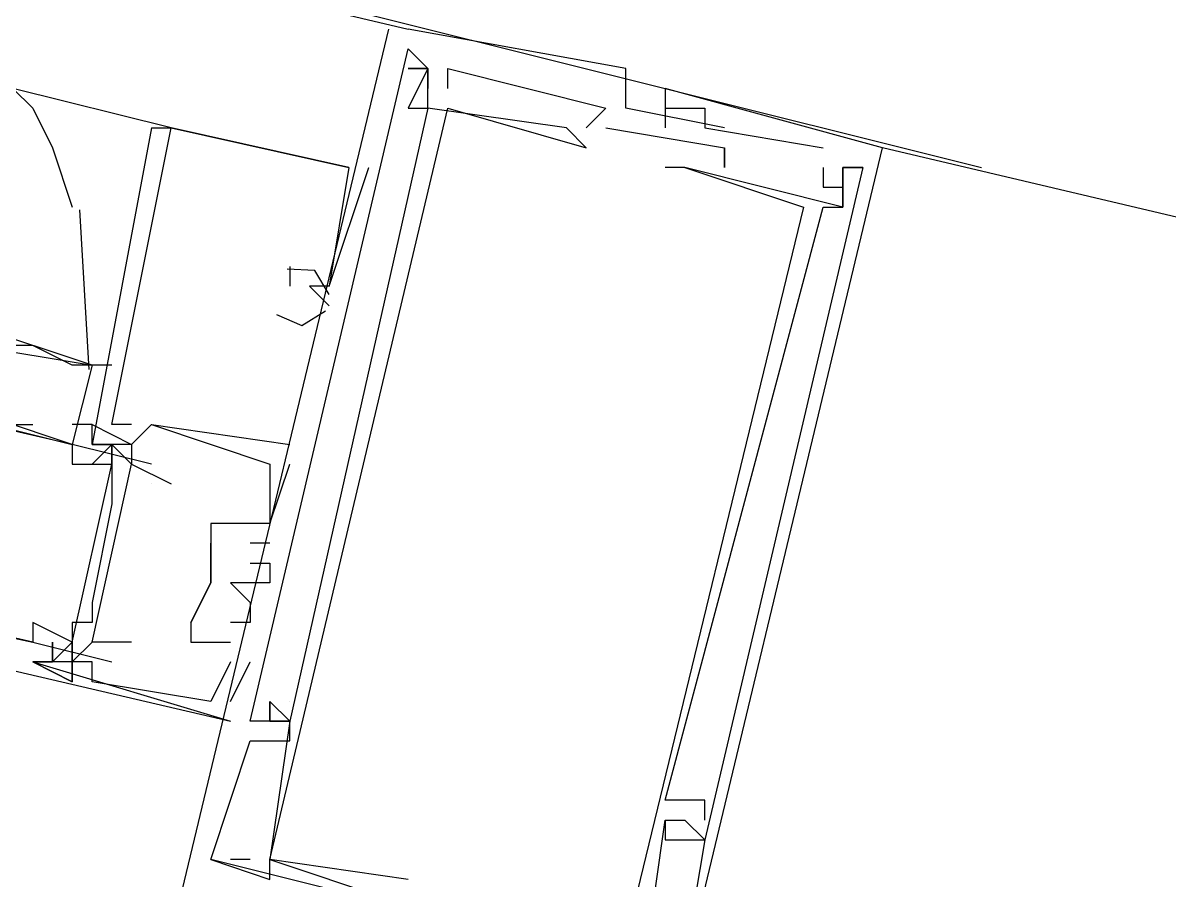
# Model space of a CAD drawing. Header units: feet. Extents: x -84 to 198, y -22 to 181.
# Drawn here: x 100.94 to 101.713, y 26.911 to 27.489 of the extents above; entities that cross this region are included whole.
import ezdxf

# ---------------------------------------------------------------- set-up
doc = ezdxf.new("R2010")
doc.units = ezdxf.units.FT
doc.layers.add('A-LINEA', color=7, linetype='CONTINUOUS')

msp = doc.modelspace()

# ---------------------------------------------------------------- linework, layer by layer
at = {"layer": 'A-LINEA'}
for p, q in [((94.3467, 29.1111), (101.2, 27.4844)), ((101.1067, 27.5111), (101.5867, 27.3911)), ((101.1867, 27.4844), (101.0267, 26.8178)), ((101.1867, 27.4844), (101.0267, 26.8178)), ((101.1867, 27.4844), (101.0267, 26.8178)), ((101.1867, 27.4844), (101.1867, 27.4844)), ((101.1867, 27.4844), (101.1867, 27.4844)), ((101.1867, 27.4844), (101.1867, 27.4844)), ((101.2, 27.4844), (101.2, 27.4844)), ((101.2, 27.4844), (101.2, 27.4844)), ((101.2, 27.4844), (101.2, 27.4844)), ((101.2, 27.4711), (101.2, 27.4711)), ((101.2, 27.4711), (101.2, 27.4711)), ((101.2, 27.4711), (101.2, 27.4711)), ((101.2, 27.4578), (101.2, 27.4578)), ((101.2, 27.4578), (101.2, 27.4578)), ((101.2, 27.4578), (101.2, 27.4578)), ((101.2133, 27.4578), (101.2133, 27.4578)), ((101.2133, 27.4578), (101.2133, 27.4578)), ((101.2133, 27.4578), (101.2133, 27.4578)), ((101.2133, 27.4578), (101.2133, 27.4578)), ((101.2133, 27.4578), (101.2133, 27.4578)), ((101.2133, 27.4578), (101.2133, 27.4578)), ((101.2133, 27.4578), (101.2133, 27.4578)), ((101.2133, 27.4578), (101.2133, 27.4578)), ((101.2133, 27.4578), (101.2133, 27.4578)), ((101.2267, 27.4578), (101.2267, 27.4578)), ((101.2267, 27.4578), (101.2267, 27.4578)), ((101.2267, 27.4578), (101.2267, 27.4578)), ((101.3467, 27.4578), (101.3467, 27.4578)), ((101.3467, 27.4578), (101.3467, 27.4578)), ((101.3467, 27.4578), (101.3467, 27.4578)), ((101.04, 27.4178), (100.9333, 27.4444)), ((101.2133, 27.4444), (101.2133, 27.4444)), ((101.2133, 27.4444), (101.2133, 27.4444)), ((101.2133, 27.4444), (101.2133, 27.4444)), ((101.2267, 27.4444), (101.2267, 27.4444)), ((101.2267, 27.4444), (101.2267, 27.4444)), ((101.2267, 27.4444), (101.2267, 27.4444)), ((101.3733, 27.4444), (101.3733, 27.4444)), ((101.3733, 27.4444), (101.3733, 27.4444)), ((101.3733, 27.4444), (101.3733, 27.4444)), ((100.9467, 27.4311), (100.9467, 27.4311)), ((101.2, 27.4311), (101.2, 27.4311)), ((101.2, 27.4311), (101.2, 27.4311)), ((101.2, 27.4311), (101.2, 27.4311)), ((101.2133, 27.4311), (101.2133, 27.4311)), ((101.2133, 27.4311), (101.2133, 27.4311)), ((101.2133, 27.4311), (101.2133, 27.4311)), ((101.2133, 27.4311), (101.2133, 27.4311)), ((101.2133, 27.4311), (101.2133, 27.4311)), ((101.2133, 27.4311), (101.2133, 27.4311)), ((101.2267, 27.4311), (101.2267, 27.4311)), ((101.2267, 27.4311), (101.2267, 27.4311)), ((101.2267, 27.4311), (101.2267, 27.4311)), ((101.3333, 27.4311), (101.3333, 27.4311)), ((101.3333, 27.4311), (101.3333, 27.4311)), ((101.3333, 27.4311), (101.3333, 27.4311)), ((101.3467, 27.4311), (101.3467, 27.4311)), ((101.3467, 27.4311), (101.3467, 27.4311)), ((101.3467, 27.4311), (101.3467, 27.4311)), ((101.3733, 27.4311), (101.3733, 27.4311)), ((101.3733, 27.4311), (101.3733, 27.4311)), ((101.3733, 27.4311), (101.3733, 27.4311)), ((101.3733, 27.4311), (101.3733, 27.4311)), ((101.3733, 27.4311), (101.3733, 27.4311)), ((101.3733, 27.4311), (101.3733, 27.4311)), ((101.4, 27.4311), (101.4, 27.4311)), ((101.4, 27.4311), (101.4, 27.4311)), ((101.4, 27.4311), (101.4, 27.4311)), ((101.0267, 27.4178), (101.04, 27.4178)), ((101.0267, 27.4178), (101.0267, 27.4178)), ((101.0267, 27.4178), (101.04, 27.4178)), ((101.0267, 27.4178), (101.0267, 27.4178)), ((101.0267, 27.4178), (101.04, 27.4178)), ((101.0267, 27.4178), (101.0267, 27.4178)), ((101.16, 27.3911), (101.04, 27.4178)), ((101.04, 27.4178), (101.04, 27.4178)), ((101.04, 27.4178), (101.04, 27.4178)), ((101.16, 27.3911), (101.04, 27.4178)), ((101.04, 27.4178), (101.04, 27.4178)), ((101.04, 27.4178), (101.04, 27.4178)), ((101.16, 27.3911), (101.04, 27.4178)), ((101.04, 27.4178), (101.04, 27.4178)), ((101.04, 27.4178), (101.04, 27.4178)), ((101.3067, 27.4178), (101.3067, 27.4178)), ((101.3067, 27.4178), (101.3067, 27.4178)), ((101.3067, 27.4178), (101.3067, 27.4178)), ((101.32, 27.4178), (101.32, 27.4178)), ((101.32, 27.4178), (101.32, 27.4178)), ((101.32, 27.4178), (101.32, 27.4178)), ((101.3333, 27.4178), (101.3333, 27.4178)), ((101.3333, 27.4178), (101.3333, 27.4178)), ((101.3333, 27.4178), (101.3333, 27.4178)), ((101.3733, 27.4178), (101.3733, 27.4178)), ((101.3733, 27.4178), (101.3733, 27.4178)), ((101.3733, 27.4178), (101.3733, 27.4178)), ((101.4, 27.4178), (101.4, 27.4178)), ((101.4, 27.4178), (101.4, 27.4178)), ((101.4, 27.4178), (101.4, 27.4178)), ((101.4133, 27.4178), (101.4133, 27.4178)), ((101.4133, 27.4178), (101.4133, 27.4178)), ((101.4133, 27.4178), (101.4133, 27.4178)), ((101.32, 27.4044), (101.32, 27.4044)), ((101.32, 27.4044), (101.32, 27.4044)), ((101.32, 27.4044), (101.32, 27.4044)), ((101.4133, 27.4044), (101.4133, 27.4044)), ((101.4133, 27.4044), (101.4133, 27.4044)), ((101.4133, 27.4044), (101.4133, 27.4044)), ((101.4133, 27.4044), (101.4133, 27.4044)), ((101.4133, 27.4044), (101.4133, 27.4044)), ((101.4133, 27.4044), (101.4133, 27.4044)), ((101.48, 27.4044), (101.48, 27.4044)), ((101.48, 27.4044), (101.48, 27.4044)), ((101.48, 27.4044), (101.48, 27.4044)), ((104.7467, 26.6444), (101.52, 27.4044)), ((101.52, 27.4044), (101.52, 27.4044)), ((101.52, 27.4044), (101.52, 27.4044)), ((101.52, 27.4044), (101.52, 27.4044)), ((101.1467, 27.3111), (101.1733, 27.3911)), ((101.1467, 27.3111), (101.1733, 27.3911)), ((101.1467, 27.3111), (101.1733, 27.3911)), ((101.16, 27.3911), (101.16, 27.3911)), ((101.16, 27.3911), (101.16, 27.3911)), ((101.16, 27.3911), (101.16, 27.3911)), ((101.16, 27.3911), (101.16, 27.3911)), ((101.16, 27.3911), (101.16, 27.3911)), ((101.16, 27.3911), (101.16, 27.3911)), ((101.1733, 27.3911), (101.1733, 27.3911)), ((101.1733, 27.3911), (101.1733, 27.3911)), ((101.1733, 27.3911), (101.1733, 27.3911)), ((101.3733, 27.3911), (101.3733, 27.3911)), ((101.3733, 27.3911), (101.3733, 27.3911)), ((101.3733, 27.3911), (101.3733, 27.3911)), ((101.3867, 27.3911), (101.3867, 27.3911)), ((101.3867, 27.3911), (101.3867, 27.3911)), ((101.3867, 27.3911), (101.3867, 27.3911)), ((101.3867, 27.3911), (101.3867, 27.3911)), ((101.3867, 27.3911), (101.3867, 27.3911)), ((101.3867, 27.3911), (101.3867, 27.3911)), ((101.4133, 27.3911), (101.4133, 27.3911)), ((101.4133, 27.3911), (101.4133, 27.3911)), ((101.4133, 27.3911), (101.4133, 27.3911)), ((101.48, 27.3911), (101.48, 27.3911)), ((101.48, 27.3911), (101.48, 27.3911)), ((101.48, 27.3911), (101.48, 27.3911)), ((101.4933, 27.3911), (101.4933, 27.3911)), ((101.4933, 27.3911), (101.4933, 27.3911)), ((101.4933, 27.3911), (101.4933, 27.3911)), ((101.4933, 27.3911), (101.4933, 27.3911)), ((101.4933, 27.3911), (101.4933, 27.3911)), ((101.4933, 27.3911), (101.4933, 27.3911)), ((101.4933, 27.3911), (101.4933, 27.3911)), ((101.4933, 27.3911), (101.4933, 27.3911)), ((101.4933, 27.3911), (101.4933, 27.3911)), ((101.5067, 27.3911), (101.5067, 27.3911)), ((101.5067, 27.3911), (101.5067, 27.3911)), ((101.5067, 27.3911), (101.5067, 27.3911)), ((101.48, 27.3778), (101.48, 27.3778)), ((101.48, 27.3778), (101.48, 27.3778)), ((101.48, 27.3778), (101.48, 27.3778)), ((101.4933, 27.3778), (101.4933, 27.3778)), ((101.4933, 27.3778), (101.4933, 27.3778)), ((101.4933, 27.3778), (101.4933, 27.3778)), ((100.9846, 27.255), (100.9784, 27.3626)), ((101.4667, 27.3644), (101.4667, 27.3644)), ((101.4667, 27.3644), (101.4667, 27.3644)), ((101.4667, 27.3644), (101.4667, 27.3644)), ((101.48, 27.3644), (101.48, 27.3644)), ((101.48, 27.3644), (101.48, 27.3644)), ((101.48, 27.3644), (101.48, 27.3644)), ((101.4933, 27.3644), (101.4933, 27.3644)), ((101.4933, 27.3644), (101.4933, 27.3644)), ((101.4933, 27.3644), (101.4933, 27.3644)), ((101.4933, 27.3644), (101.4933, 27.3644)), ((101.4933, 27.3644), (101.4933, 27.3644)), ((101.4933, 27.3644), (101.4933, 27.3644)), ((101.12, 27.3244), (101.12, 27.3244)), ((101.12, 27.3244), (101.12, 27.3244)), ((101.12, 27.3244), (101.12, 27.3244)), ((101.12, 27.3111), (101.12, 27.3111)), ((101.12, 27.3111), (101.12, 27.3111)), ((101.12, 27.3111), (101.12, 27.3111)), ((101.1467, 27.2978), (101.1333, 27.3111)), ((101.1333, 27.3111), (101.1333, 27.3111)), ((101.1333, 27.3111), (101.1333, 27.3111)), ((101.1467, 27.2978), (101.1333, 27.3111)), ((101.1333, 27.3111), (101.1333, 27.3111)), ((101.1333, 27.3111), (101.1333, 27.3111)), ((101.1467, 27.2978), (101.1333, 27.3111)), ((101.1333, 27.3111), (101.1333, 27.3111)), ((101.1333, 27.3111), (101.1333, 27.3111)), ((101.1467, 27.3111), (101.1467, 27.3111)), ((101.1467, 27.3111), (101.1467, 27.3111)), ((101.1467, 27.3111), (101.1467, 27.3111)), ((101.1467, 27.3111), (101.1467, 27.3111)), ((101.1467, 27.3111), (101.1467, 27.3111)), ((101.1467, 27.3111), (101.1467, 27.3111)), ((101.1467, 27.2978), (101.1467, 27.2978)), ((101.1467, 27.2978), (101.1467, 27.2978)), ((101.1467, 27.2978), (101.1467, 27.2978)), ((101, 27.2578), (100.9867, 27.2578)), ((100.9733, 27.2044), (100.8933, 27.2311)), ((100.92, 27.2178), (100.9467, 27.2178)), ((100.9867, 27.2178), (100.9733, 27.2178)), ((100.9867, 27.2178), (100.9867, 27.2178)), ((100.9867, 27.2178), (100.9867, 27.2178)), ((100.9867, 27.2178), (100.9867, 27.2178)), ((101, 27.2178), (101, 27.2178)), ((101, 27.2178), (101, 27.2178)), ((101, 27.2178), (101, 27.2178)), ((101.0133, 27.2178), (101.0133, 27.2178)), ((101.0133, 27.2178), (101.0133, 27.2178)), ((101.0133, 27.2178), (101.0133, 27.2178)), ((101.0267, 27.2178), (101.0267, 27.2178)), ((101.0267, 27.2178), (101.0267, 27.2178)), ((101.0267, 27.2178), (101.0267, 27.2178)), ((101.0267, 27.2178), (101.0267, 27.2178)), ((101.0267, 27.2178), (101.0267, 27.2178)), ((101.0267, 27.2178), (101.0267, 27.2178)), ((101.0267, 27.1911), (100.9733, 27.2044)), ((100.9733, 27.2044), (100.9733, 27.2044)), ((100.9733, 27.2044), (100.9733, 27.2044)), ((100.9733, 27.2044), (100.9733, 27.2044)), ((100.9867, 27.2044), (100.9867, 27.2044)), ((100.9867, 27.2044), (100.9867, 27.2044)), ((100.9867, 27.2044), (100.9867, 27.2044)), ((100.9867, 27.2044), (100.9867, 27.2044)), ((100.9867, 27.2044), (100.9867, 27.2044)), ((100.9867, 27.2044), (100.9867, 27.2044)), ((100.9867, 27.2044), (100.9867, 27.2044)), ((100.9867, 27.2044), (100.9867, 27.2044)), ((100.9867, 27.2044), (100.9867, 27.2044)), ((101, 27.2044), (101, 27.2044)), ((101, 27.2044), (101, 27.2044)), ((101, 27.2044), (101, 27.2044)), ((101.0133, 27.2044), (101.0133, 27.1911)), ((101.0133, 27.2044), (101.0133, 27.2044)), ((101.0133, 27.2044), (101.0133, 27.2044)), ((101.0133, 27.2044), (101.0133, 27.1911)), ((101.0133, 27.2044), (101.0133, 27.2044)), ((101.0133, 27.2044), (101.0133, 27.2044)), ((101.0133, 27.2044), (101.0133, 27.1911)), ((101.0133, 27.2044), (101.0133, 27.2044)), ((101.0133, 27.2044), (101.0133, 27.2044)), ((101.12, 27.2044), (101.12, 27.2044)), ((101.12, 27.2044), (101.12, 27.2044)), ((101.12, 27.2044), (101.12, 27.2044)), ((100.9733, 27.1911), (100.9733, 27.1911)), ((100.9733, 27.0711), (101, 27.1911)), ((100.9733, 27.0711), (101, 27.1911)), ((100.9733, 27.0711), (101, 27.1911)), ((101, 27.1911), (101, 27.1911)), ((101.0133, 27.1911), (101.0133, 27.1911)), ((101.0267, 27.1911), (101.0267, 27.1911)), ((101.1067, 27.1911), (101.1067, 27.1911)), ((101.1067, 27.1911), (101.1067, 27.1911)), ((101.1067, 27.1911), (101.1067, 27.1911)), ((101.1067, 27.1911), (101.1067, 27.1911)), ((101.1067, 27.1911), (101.1067, 27.1911)), ((101.1067, 27.1911), (101.1067, 27.1911)), ((101.12, 27.1911), (101.12, 27.1911)), ((101.12, 27.1911), (101.12, 27.1911)), ((101.12, 27.1911), (101.12, 27.1911)), ((101, 27.1778), (101, 27.1778)), ((101.0267, 27.1778), (101.0267, 27.1778)), ((101.04, 27.1778), (101.04, 27.1778)), ((101, 27.1644), (101, 27.1644)), ((101.0667, 27.1511), (101.0667, 27.1511)), ((101.0667, 27.1511), (101.0667, 27.1511)), ((101.0667, 27.1511), (101.0667, 27.1511)), ((101.1067, 27.1511), (101.1067, 27.1511)), ((101.1067, 27.1511), (101.1067, 27.1511)), ((101.1067, 27.1511), (101.1067, 27.1511)), ((101.1067, 27.1511), (101.1067, 27.1511)), ((101.1067, 27.1511), (101.1067, 27.1511)), ((101.1067, 27.1511), (101.1067, 27.1511)), ((101.0667, 27.1378), (101.0667, 27.1378)), ((101.0667, 27.1378), (101.0667, 27.1378)), ((101.0667, 27.1378), (101.0667, 27.1378)), ((101.0667, 27.1378), (101.0667, 27.1378)), ((101.0933, 27.1378), (101.0933, 27.1378)), ((101.0933, 27.1378), (101.0933, 27.1378)), ((101.0933, 27.1378), (101.0933, 27.1378)), ((101.1067, 27.1378), (101.1067, 27.1378)), ((101.1067, 27.1378), (101.1067, 27.1378)), ((101.1067, 27.1378), (101.1067, 27.1378)), ((101.0933, 27.1244), (101.0933, 27.1244)), ((101.0933, 27.1244), (101.0933, 27.1244)), ((101.0933, 27.1244), (101.0933, 27.1244)), ((101.1067, 27.1244), (101.1067, 27.1244)), ((101.1067, 27.1244), (101.1067, 27.1244)), ((101.1067, 27.1244), (101.1067, 27.1244)), ((100.68, 27.1111), (101.08, 27.0178)), ((101.0667, 27.1111), (101.0667, 27.1111)), ((101.0667, 27.1111), (101.0667, 27.1111)), ((101.0667, 27.1111), (101.0667, 27.1111)), ((101.0667, 27.1111), (101.0667, 27.1111)), ((101.0667, 27.1111), (101.0667, 27.1111)), ((101.08, 27.1111), (101.08, 27.1111)), ((101.08, 27.1111), (101.08, 27.1111)), ((101.08, 27.1111), (101.08, 27.1111)), ((101.1067, 27.1111), (101.1067, 27.1111)), ((101.1067, 27.1111), (101.1067, 27.1111)), ((101.1067, 27.1111), (101.1067, 27.1111)), ((100.9867, 27.0978), (100.9867, 27.0978)), ((101.0933, 27.0978), (101.0933, 27.0978)), ((101.0933, 27.0978), (101.0933, 27.0978)), ((101.0933, 27.0978), (101.0933, 27.0978)), ((100.9467, 27.0844), (100.9467, 27.0844)), ((100.9733, 27.0844), (100.9733, 27.0844)), ((100.9867, 27.0844), (100.9867, 27.0844)), ((101.0533, 27.0844), (101.0533, 27.0844)), ((101.0533, 27.0844), (101.0533, 27.0844)), ((101.0533, 27.0844), (101.0533, 27.0844)), ((101.08, 27.0844), (101.08, 27.0844)), ((101.08, 27.0844), (101.08, 27.0844)), ((101.08, 27.0844), (101.08, 27.0844)), ((101.0933, 27.0844), (101.0933, 27.0844)), ((101.0933, 27.0844), (101.0933, 27.0844)), ((101.0933, 27.0844), (101.0933, 27.0844)), ((100.9467, 27.0711), (100.9467, 27.0711)), ((100.9467, 27.0711), (100.9467, 27.0711)), ((100.96, 27.0578), (100.96, 27.0711)), ((100.9733, 27.0711), (100.9733, 27.0711)), ((100.9733, 27.0578), (100.9867, 27.0711)), ((100.9733, 27.0578), (100.9733, 27.0711)), ((100.9867, 27.0711), (100.9867, 27.0711)), ((101, 27.0711), (101, 27.0711)), ((101.0133, 27.0711), (101.0133, 27.0711)), ((101.0533, 27.0711), (101.0533, 27.0711)), ((101.0533, 27.0711), (101.0533, 27.0711)), ((101.0533, 27.0711), (101.0533, 27.0711)), ((101.08, 27.0711), (101.08, 27.0711)), ((101.08, 27.0711), (101.08, 27.0711)), ((101.08, 27.0711), (101.08, 27.0711)), ((101.08, 27.0711), (101.08, 27.0711)), ((101.08, 27.0711), (101.08, 27.0711)), ((101.08, 27.0711), (101.08, 27.0711)), ((101.08, 27.0711), (101.08, 27.0711)), ((101.08, 27.0711), (101.08, 27.0711)), ((101.08, 27.0711), (101.08, 27.0711)), ((100.9467, 27.0578), (100.9467, 27.0578)), ((100.9467, 27.0578), (100.9467, 27.0578)), ((100.9467, 27.0578), (100.9467, 27.0578)), ((100.9467, 27.0578), (100.9467, 27.0578)), ((100.9467, 27.0578), (100.9467, 27.0578)), ((100.9467, 27.0578), (100.9467, 27.0578)), ((100.96, 27.0578), (100.96, 27.0578)), ((100.96, 27.0578), (100.96, 27.0578)), ((100.96, 27.0578), (100.96, 27.0578)), ((100.96, 27.0578), (100.96, 27.0578)), ((100.9733, 27.0578), (100.9733, 27.0578)), ((100.9733, 27.0578), (100.9733, 27.0578)), ((100.9733, 27.0578), (100.9733, 27.0578)), ((100.9733, 27.0578), (100.9733, 27.0578)), ((100.9867, 27.0578), (100.9867, 27.0578)), ((100.9867, 27.0578), (100.9867, 27.0578)), ((100.9867, 27.0578), (100.9867, 27.0578)), ((101, 27.0578), (101, 27.0578)), ((101.08, 27.0578), (101.08, 27.0578)), ((101.08, 27.0578), (101.08, 27.0578)), ((101.08, 27.0578), (101.08, 27.0578)), ((101.08, 27.0578), (101.08, 27.0578)), ((101.08, 27.0578), (101.08, 27.0578)), ((101.08, 27.0578), (101.08, 27.0578)), ((101.0933, 27.0578), (101.0933, 27.0578)), ((101.0933, 27.0578), (101.0933, 27.0578)), ((101.0933, 27.0578), (101.0933, 27.0578)), ((100.9733, 27.0444), (100.9733, 27.0444)), ((100.9733, 27.0444), (100.9733, 27.0444)), ((100.9733, 27.0444), (100.9733, 27.0444)), ((100.9867, 27.0444), (100.9867, 27.0444)), ((100.9867, 27.0444), (100.9867, 27.0444)), ((100.9867, 27.0444), (100.9867, 27.0444)), ((101.0667, 27.0311), (101.0667, 27.0311)), ((101.0667, 27.0311), (101.0667, 27.0311)), ((101.0667, 27.0311), (101.0667, 27.0311)), ((101.08, 27.0311), (101.08, 27.0311)), ((101.08, 27.0311), (101.08, 27.0311)), ((101.08, 27.0311), (101.08, 27.0311)), ((101.1067, 27.0311), (101.1067, 27.0311)), ((101.1067, 27.0311), (101.1067, 27.0311)), ((101.1067, 27.0311), (101.1067, 27.0311)), ((101.12, 27.0311), (101.12, 27.0311)), ((101.12, 27.0311), (101.12, 27.0311)), ((101.12, 27.0311), (101.12, 27.0311)), ((101.08, 27.0178), (101.08, 27.0178)), ((101.08, 27.0178), (101.08, 27.0178)), ((101.08, 27.0178), (101.08, 27.0178)), ((101.0933, 27.0178), (101.0933, 27.0178)), ((101.0933, 27.0178), (101.0933, 27.0178)), ((101.0933, 27.0178), (101.0933, 27.0178)), ((101.1067, 27.0178), (101.1067, 27.0178)), ((101.1067, 27.0178), (101.1067, 27.0178)), ((101.1067, 27.0178), (101.1067, 27.0178)), ((101.1067, 27.0178), (101.1067, 27.0178)), ((101.1067, 27.0178), (101.1067, 27.0178)), ((101.1067, 27.0178), (101.1067, 27.0178)), ((101.12, 27.0178), (101.12, 27.0178)), ((101.12, 27.0178), (101.12, 27.0178)), ((101.12, 27.0178), (101.12, 27.0178)), ((101.12, 27.0178), (101.12, 27.0178)), ((101.12, 27.0178), (101.12, 27.0178)), ((101.12, 27.0178), (101.12, 27.0178)), ((101.12, 27.0178), (101.12, 27.0178)), ((101.12, 27.0178), (101.12, 27.0178)), ((101.12, 27.0178), (101.12, 27.0178)), ((101.0933, 27.0044), (101.0933, 27.0044)), ((101.0933, 27.0044), (101.0933, 27.0044)), ((101.0933, 27.0044), (101.0933, 27.0044)), ((101.12, 27.0044), (101.12, 27.0044)), ((101.12, 27.0044), (101.12, 27.0044)), ((101.12, 27.0044), (101.12, 27.0044)), ((101.3733, 26.9644), (101.3733, 26.9644)), ((101.3733, 26.9644), (101.3733, 26.9644)), ((101.3733, 26.9644), (101.3733, 26.9644)), ((101.4, 26.9644), (101.4, 26.9644)), ((101.4, 26.9644), (101.4, 26.9644)), ((101.4, 26.9644), (101.4, 26.9644)), ((101.3733, 26.9511), (101.3733, 26.9511)), ((101.3733, 26.9511), (101.3733, 26.9511)), ((101.3733, 26.9511), (101.3733, 26.9511)), ((101.3733, 26.9511), (101.3733, 26.9511)), ((101.3733, 26.9511), (101.3733, 26.9511)), ((101.3733, 26.9511), (101.3733, 26.9511)), ((101.3867, 26.9511), (101.3867, 26.9511)), ((101.3867, 26.9511), (101.3867, 26.9511)), ((101.3867, 26.9511), (101.3867, 26.9511)), ((101.3867, 26.9511), (101.3867, 26.9511)), ((101.3867, 26.9511), (101.3867, 26.9511)), ((101.3867, 26.9511), (101.3867, 26.9511)), ((101.4, 26.9511), (101.4, 26.9511)), ((101.4, 26.9511), (101.4, 26.9511)), ((101.4, 26.9511), (101.4, 26.9511)), ((101.3733, 26.9378), (101.3733, 26.9378)), ((101.3733, 26.9378), (101.3733, 26.9378)), ((101.3733, 26.9378), (101.3733, 26.9378)), ((101.4, 26.9378), (101.4, 26.9378)), ((101.4, 26.9378), (101.4, 26.9378)), ((101.4, 26.9378), (101.4, 26.9378)), ((101.4, 26.9378), (101.4, 26.9378)), ((101.4, 26.9378), (101.4, 26.9378)), ((101.4, 26.9378), (101.4, 26.9378)), ((101.0667, 26.9244), (101.0667, 26.9244)), ((101.0667, 26.9244), (101.0667, 26.9244)), ((101.0667, 26.9244), (101.0667, 26.9244)), ((101.0667, 26.9244), (101.0667, 26.9244)), ((101.0667, 26.9244), (101.0667, 26.9244)), ((101.0667, 26.9244), (101.0667, 26.9244)), ((101.0933, 26.9244), (101.08, 26.9244)), ((101.08, 26.9244), (101.08, 26.9244)), ((101.0933, 26.9244), (101.08, 26.9244)), ((101.08, 26.9244), (101.08, 26.9244)), ((101.0933, 26.9244), (101.08, 26.9244)), ((101.08, 26.9244), (101.08, 26.9244)), ((101.0933, 26.9244), (101.0933, 26.9244)), ((101.0933, 26.9244), (101.0933, 26.9244)), ((101.0933, 26.9244), (101.0933, 26.9244)), ((101.1067, 26.9244), (101.1067, 26.9244)), ((101.1067, 26.9244), (101.1067, 26.9244)), ((101.1067, 26.9244), (101.1067, 26.9244)), ((101.1067, 26.9244), (101.1067, 26.9244)), ((101.1067, 26.9244), (101.1067, 26.9244)), ((101.1067, 26.9244), (101.1067, 26.9244)), ((101.1067, 26.9244), (101.1067, 26.9244)), ((101.1067, 26.9244), (101.1067, 26.9244)), ((101.1067, 26.9244), (101.1067, 26.9244)), ((101.1067, 26.9111), (101.1067, 26.9111)), ((101.1067, 26.9111), (101.1067, 26.9111)), ((101.1067, 26.9111), (101.1067, 26.9111)), ((101.2, 26.9111), (101.2, 26.9111)), ((101.2, 26.9111), (101.2, 26.9111)), ((101.2, 26.9111), (101.2, 26.9111))]:
    msp.add_line(p, q, dxfattribs=at)
for points in [[(101.4133, 27.4178), (101.3467, 27.4311), (101.3467, 27.4578), (101.2, 27.4844)], [(101.4133, 27.4178), (101.3467, 27.4311), (101.3467, 27.4578), (101.2, 27.4844)], [(101.4133, 27.4178), (101.3467, 27.4311), (101.3467, 27.4578), (101.2, 27.4844)], [(100.88, 27.4711), (100.8933, 27.4711), (100.9067, 27.4578), (100.9333, 27.4444), (100.9467, 27.4311), (100.96, 27.4044), (100.9733, 27.3644)], [(101.28, 26.8711), (101.0667, 26.9244), (101.0933, 27.0044), (101.12, 27.0044), (101.12, 27.0178), (101.1067, 27.0178), (101.0933, 27.0178), (101.2, 27.4711), (101.2133, 27.4578), (101.2133, 27.4444)], [(101.28, 26.8711), (101.0667, 26.9244), (101.0933, 27.0044), (101.12, 27.0044), (101.12, 27.0178), (101.1067, 27.0178), (101.0933, 27.0178), (101.2, 27.4711), (101.2133, 27.4578), (101.2133, 27.4444)], [(101.28, 26.8711), (101.0667, 26.9244), (101.0933, 27.0044), (101.12, 27.0044), (101.12, 27.0178), (101.1067, 27.0178), (101.0933, 27.0178), (101.2, 27.4711), (101.2133, 27.4578), (101.2133, 27.4444)], [(101.2, 26.9111), (101.1067, 26.9244), (101.2267, 27.4311), (101.32, 27.4044), (101.3067, 27.4178), (101.2133, 27.4311), (101.2133, 27.4578), (101.2, 27.4578), (101.2133, 27.4578), (101.2, 27.4311), (101.2133, 27.4311), (101.12, 27.0178)], [(101.2, 26.9111), (101.1067, 26.9244), (101.2267, 27.4311), (101.32, 27.4044), (101.3067, 27.4178), (101.2133, 27.4311), (101.2133, 27.4578), (101.2, 27.4578), (101.2133, 27.4578), (101.2, 27.4311), (101.2133, 27.4311), (101.12, 27.0178)], [(101.2, 26.9111), (101.1067, 26.9244), (101.2267, 27.4311), (101.32, 27.4044), (101.3067, 27.4178), (101.2133, 27.4311), (101.2133, 27.4578), (101.2, 27.4578), (101.2133, 27.4578), (101.2, 27.4311), (101.2133, 27.4311), (101.12, 27.0178)], [(101.2267, 27.4444), (101.2267, 27.4578), (101.3333, 27.4311), (101.32, 27.4178)], [(101.2267, 27.4444), (101.2267, 27.4578), (101.3333, 27.4311), (101.32, 27.4178)], [(101.2267, 27.4444), (101.2267, 27.4578), (101.3333, 27.4311), (101.32, 27.4178)], [(101.36, 26.7378), (101.52, 27.4044), (101.3733, 27.4444), (101.3733, 27.4311), (101.3733, 27.4178)], [(101.36, 26.7378), (101.52, 27.4044), (101.3733, 27.4444), (101.3733, 27.4311), (101.3733, 27.4178)], [(101.36, 26.7378), (101.52, 27.4044), (101.3733, 27.4444), (101.3733, 27.4311), (101.3733, 27.4178)], [(101.3733, 27.4311), (101.4, 27.4311), (101.4, 27.4178), (101.48, 27.4044)], [(101.3733, 27.4311), (101.4, 27.4311), (101.4, 27.4178), (101.48, 27.4044)], [(101.3733, 27.4311), (101.4, 27.4311), (101.4, 27.4178), (101.48, 27.4044)], [(101.0267, 27.4178), (100.9867, 27.2044), (101, 27.2044), (100.9867, 27.2044), (100.9867, 27.2178), (101.0133, 27.2044), (101.0267, 27.2178), (101.1067, 27.1911), (101.1067, 27.1511), (101.0667, 27.1511), (101.0667, 27.1378), (101.0667, 27.1111), (101.0533, 27.0844), (101.0533, 27.0711), (101.08, 27.0711)], [(101.0267, 27.4178), (100.9867, 27.2044), (101, 27.2044), (100.9867, 27.2044), (100.9867, 27.2178), (101.0133, 27.2044), (101.0267, 27.2178), (101.1067, 27.1911), (101.1067, 27.1511), (101.0667, 27.1511), (101.0667, 27.1378), (101.0667, 27.1111), (101.0533, 27.0844), (101.0533, 27.0711), (101.08, 27.0711)], [(101.0267, 27.4178), (100.9867, 27.2044), (101, 27.2044), (100.9867, 27.2044), (100.9867, 27.2178), (101.0133, 27.2044), (101.0267, 27.2178), (101.1067, 27.1911), (101.1067, 27.1511), (101.0667, 27.1511), (101.0667, 27.1378), (101.0667, 27.1111), (101.0533, 27.0844), (101.0533, 27.0711), (101.08, 27.0711)], [(101.0133, 27.2178), (101, 27.2178), (101.04, 27.4178), (101.16, 27.3911), (101.1467, 27.3111), (101.1333, 27.3111)], [(101.0133, 27.2178), (101, 27.2178), (101.04, 27.4178), (101.16, 27.3911), (101.1467, 27.3111), (101.1333, 27.3111)], [(101.0133, 27.2178), (101, 27.2178), (101.04, 27.4178), (101.16, 27.3911), (101.1467, 27.3111), (101.1333, 27.3111)], [(101.3333, 27.4178), (101.4133, 27.4044), (101.4133, 27.3911), (101.4133, 27.4044)], [(101.3333, 27.4178), (101.4133, 27.4044), (101.4133, 27.3911), (101.4133, 27.4044)], [(101.3333, 27.4178), (101.4133, 27.4044), (101.4133, 27.3911), (101.4133, 27.4044)], [(101.3867, 27.3911), (101.4667, 27.3644), (101.3467, 26.8711), (101.2667, 26.8978)], [(101.3867, 27.3911), (101.4667, 27.3644), (101.3467, 26.8711), (101.2667, 26.8978)], [(101.3867, 27.3911), (101.4667, 27.3644), (101.3467, 26.8711), (101.2667, 26.8978)], [(101.4, 26.9511), (101.4, 26.9644), (101.3733, 26.9644), (101.48, 27.3644), (101.4933, 27.3644), (101.4933, 27.3911), (101.5067, 27.3911), (101.4933, 27.3911), (101.4933, 27.3644), (101.3867, 27.3911), (101.3733, 27.3911)], [(101.4, 26.9511), (101.4, 26.9644), (101.3733, 26.9644), (101.48, 27.3644), (101.4933, 27.3644), (101.4933, 27.3911), (101.5067, 27.3911), (101.4933, 27.3911), (101.4933, 27.3644), (101.3867, 27.3911), (101.3733, 27.3911)], [(101.4, 26.9511), (101.4, 26.9644), (101.3733, 26.9644), (101.48, 27.3644), (101.4933, 27.3644), (101.4933, 27.3911), (101.5067, 27.3911), (101.4933, 27.3911), (101.4933, 27.3644), (101.3867, 27.3911), (101.3733, 27.3911)], [(101.5067, 27.3911), (101.4, 26.9378), (101.3867, 26.9511)], [(101.5067, 27.3911), (101.4, 26.9378), (101.3867, 26.9511)], [(101.5067, 27.3911), (101.4, 26.9378), (101.3867, 26.9511)], [(101.48, 27.3911), (101.48, 27.3778), (101.4933, 27.3778), (101.4933, 27.3911), (101.5067, 27.3911)], [(101.48, 27.3911), (101.48, 27.3778), (101.4933, 27.3778), (101.4933, 27.3911), (101.5067, 27.3911)], [(101.48, 27.3911), (101.48, 27.3778), (101.4933, 27.3778), (101.4933, 27.3911), (101.5067, 27.3911)], [(101.1466, 27.3055), (101.137, 27.3216), (101.1182, 27.3226)], [(101.1466, 27.3055), (101.137, 27.3216), (101.1182, 27.3226)], [(101.1466, 27.3055), (101.137, 27.3216), (101.1182, 27.3226)], [(101.12, 27.3244), (101.12, 27.3111), (101.12, 27.3111), (101.12, 27.3111)], [(101.12, 27.3244), (101.12, 27.3111), (101.12, 27.3111), (101.12, 27.3111)], [(101.12, 27.3244), (101.12, 27.3111), (101.12, 27.3111), (101.12, 27.3111)], [(101.111, 27.292), (101.1282, 27.2845), (101.1441, 27.2946)], [(101.111, 27.292), (101.1282, 27.2845), (101.1441, 27.2946)], [(101.111, 27.292), (101.1282, 27.2845), (101.1441, 27.2946)], [(100.9067, 27.2844), (100.9067, 27.2844), (100.9067, 27.2711), (100.9067, 27.2711), (100.9867, 27.2578), (100.9867, 27.2578), (100.9067, 27.2844)], [(100.9867, 27.2578), (100.9733, 27.2578), (100.9467, 27.2711), (100.92, 27.2711), (100.9067, 27.2844), (100.9067, 27.2844)], [(100.8933, 27.2311), (100.9067, 27.2711), (100.9867, 27.2578), (100.9733, 27.2044)], [(100.8133, 27.2444), (100.9733, 27.2044), (100.9733, 27.1911), (101, 27.1911), (101, 27.1778), (101, 27.1644), (100.9867, 27.0978), (100.9867, 27.0844), (100.9733, 27.0844), (100.9733, 27.0711), (100.9467, 27.0844), (100.9467, 27.0711), (100.7733, 27.1111), (100.7733, 27.1244), (100.7733, 27.1378), (100.8, 27.1244), (100.8, 27.1244)], [(100.9733, 27.2044), (100.8, 27.2444), (100.7867, 27.2178)], [(100.9867, 27.2044), (100.9867, 27.2178), (101.0133, 27.2044), (101.0133, 27.2044), (100.9867, 27.2044), (101, 27.2044)], [(100.9867, 27.2044), (100.9867, 27.2178), (101.0133, 27.2044), (101.0133, 27.2044), (100.9867, 27.2044), (101, 27.2044)], [(100.9867, 27.2044), (100.9867, 27.2178), (101.0133, 27.2044), (101.0133, 27.2044), (100.9867, 27.2044), (101, 27.2044)], [(101.0267, 27.2178), (101.0267, 27.2178), (101.12, 27.2044)], [(101.0267, 27.2178), (101.0267, 27.2178), (101.12, 27.2044)], [(101.0267, 27.2178), (101.0267, 27.2178), (101.12, 27.2044)], [(100.9867, 27.1911), (101, 27.2044), (100.9867, 27.1911)], [(100.9867, 27.2044), (101, 27.2044), (101.0133, 27.1911)], [(100.9867, 27.1911), (101, 27.2044), (100.9867, 27.1911)], [(100.9867, 27.2044), (101, 27.2044), (101.0133, 27.1911)], [(100.9867, 27.1911), (101, 27.2044), (100.9867, 27.1911)], [(100.9867, 27.2044), (101, 27.2044), (101.0133, 27.1911)], [(101, 27.1911), (101, 27.2044), (101, 27.1911)], [(101, 27.1911), (101, 27.2044), (101, 27.1911)], [(101, 27.1911), (101, 27.2044), (101, 27.1911)], [(101, 27.1911), (101, 27.2044), (101, 27.1911)], [(101, 27.1911), (101, 27.2044), (101, 27.1911)], [(101, 27.1911), (101, 27.2044), (101, 27.1911)], [(101.0133, 27.0711), (100.9867, 27.0711), (101.0133, 27.1911), (101.04, 27.1778)], [(101.1067, 27.1511), (101.1067, 27.1511), (101.12, 27.1911)], [(101.1067, 27.1511), (101.1067, 27.1511), (101.12, 27.1911)], [(101.1067, 27.1511), (101.1067, 27.1511), (101.12, 27.1911)], [(101.0533, 27.0844), (101.0667, 27.1111), (101.0667, 27.1111), (101.0667, 27.1378)], [(101.1067, 27.1378), (101.0933, 27.1378), (101.0933, 27.1378)], [(101.1067, 27.1378), (101.0933, 27.1378), (101.0933, 27.1378)], [(101.1067, 27.1378), (101.0933, 27.1378), (101.0933, 27.1378)], [(101.0933, 27.1244), (101.1067, 27.1244), (101.1067, 27.1111), (101.08, 27.1111), (101.08, 27.1111), (101.0933, 27.0978), (101.0933, 27.0844), (101.08, 27.0844), (101.08, 27.0844)], [(101.0933, 27.1244), (101.1067, 27.1244), (101.1067, 27.1111), (101.08, 27.1111), (101.08, 27.1111), (101.0933, 27.0978), (101.0933, 27.0844), (101.08, 27.0844), (101.08, 27.0844)], [(101.0933, 27.1244), (101.1067, 27.1244), (101.1067, 27.1111), (101.08, 27.1111), (101.08, 27.1111), (101.0933, 27.0978), (101.0933, 27.0844), (101.08, 27.0844), (101.08, 27.0844)], [(100.76, 27.1111), (100.9467, 27.0711), (101, 27.0578)], [(100.96, 27.0711), (100.96, 27.0578), (100.96, 27.0711)], [(100.96, 27.0578), (100.9733, 27.0711), (100.96, 27.0578), (100.96, 27.0711)], [(100.9733, 27.0711), (100.9733, 27.0578), (100.9733, 27.0711)], [(101.08, 27.0578), (101.0667, 27.0311), (100.9867, 27.0444), (100.9867, 27.0578), (100.9733, 27.0578), (100.9733, 27.0444), (100.9467, 27.0578), (100.96, 27.0578), (100.9467, 27.0578), (101.08, 27.0178)], [(101.08, 27.0578), (101.0667, 27.0311), (100.9867, 27.0444), (100.9867, 27.0578), (100.9733, 27.0578), (100.9733, 27.0444), (100.9467, 27.0578), (100.96, 27.0578), (100.9467, 27.0578), (101.08, 27.0178)], [(101.08, 27.0578), (101.0667, 27.0311), (100.9867, 27.0444), (100.9867, 27.0578), (100.9733, 27.0578), (100.9733, 27.0444), (100.9467, 27.0578), (100.96, 27.0578), (100.9467, 27.0578), (101.08, 27.0178)], [(100.9467, 27.0578), (100.9467, 27.0578), (100.9733, 27.0444), (100.9733, 27.0578), (100.9467, 27.0578)], [(101.08, 27.0311), (101.08, 27.0311), (101.0933, 27.0578)], [(101.08, 27.0311), (101.08, 27.0311), (101.0933, 27.0578)], [(101.08, 27.0311), (101.08, 27.0311), (101.0933, 27.0578)], [(101.12, 27.0178), (101.1067, 27.0311), (101.1067, 27.0178), (101.12, 27.0178), (101.1067, 26.9244)], [(101.1067, 27.0178), (101.1067, 27.0311), (101.1067, 27.0311), (101.12, 27.0178)], [(101.12, 27.0178), (101.1067, 27.0311), (101.1067, 27.0178), (101.12, 27.0178), (101.1067, 26.9244)], [(101.1067, 27.0178), (101.1067, 27.0311), (101.1067, 27.0311), (101.12, 27.0178)], [(101.12, 27.0178), (101.1067, 27.0311), (101.1067, 27.0178), (101.12, 27.0178), (101.1067, 26.9244)], [(101.1067, 27.0178), (101.1067, 27.0311), (101.1067, 27.0311), (101.12, 27.0178)], [(101.3867, 26.8578), (101.36, 26.8578), (101.3733, 26.9511), (101.3867, 26.9511)], [(101.3867, 26.8578), (101.36, 26.8578), (101.3733, 26.9511), (101.3867, 26.9511)], [(101.3867, 26.8578), (101.36, 26.8578), (101.3733, 26.9511), (101.3867, 26.9511)], [(101.3733, 26.9511), (101.3733, 26.9378), (101.4, 26.9378), (101.3867, 26.8578)], [(101.3733, 26.9511), (101.3733, 26.9378), (101.4, 26.9378), (101.3867, 26.8578)], [(101.3733, 26.9511), (101.3733, 26.9378), (101.4, 26.9378), (101.3867, 26.8578)], [(101.0667, 26.9244), (101.1067, 26.9111), (101.1067, 26.9244), (101.1867, 26.8978), (101.2, 26.8978), (101.2, 26.8978)], [(101.0667, 26.9244), (101.1067, 26.9111), (101.1067, 26.9244), (101.1867, 26.8978), (101.2, 26.8978), (101.2, 26.8978)], [(101.0667, 26.9244), (101.1067, 26.9111), (101.1067, 26.9244), (101.1867, 26.8978), (101.2, 26.8978), (101.2, 26.8978)]]:
    msp.add_lwpolyline(points, dxfattribs=at)

doc.saveas('drawing.dxf')
